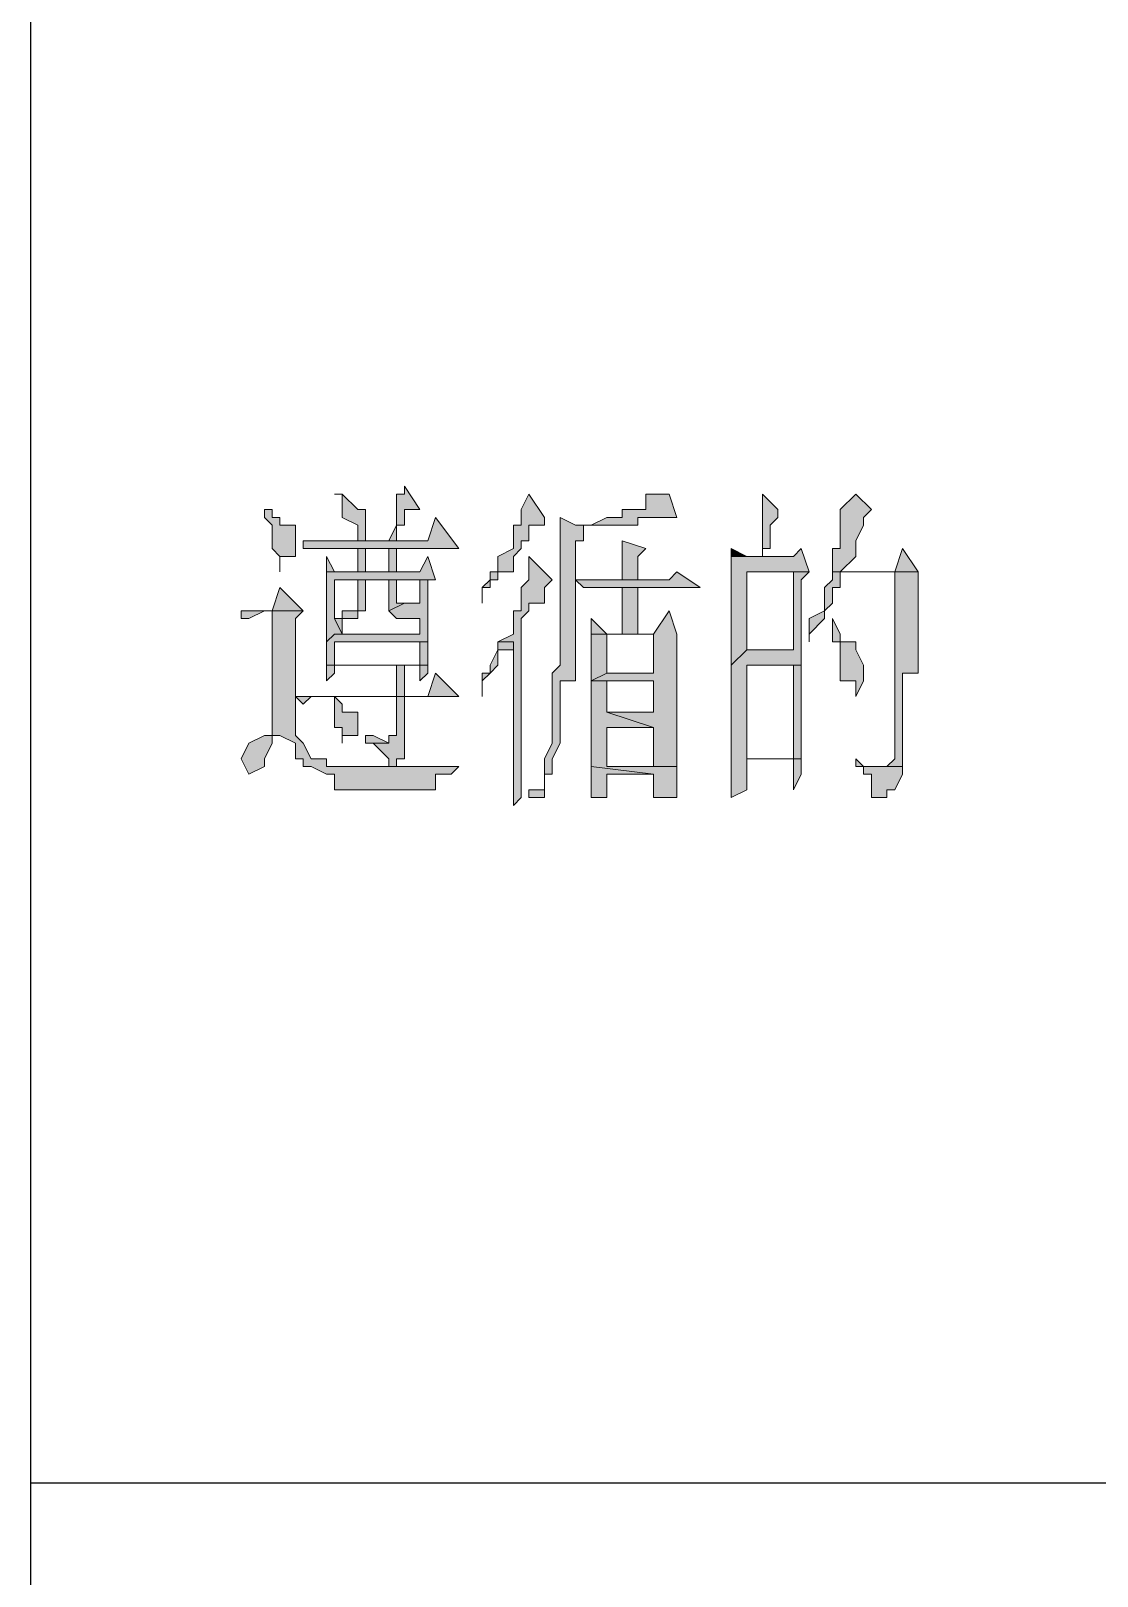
# Model space of a CAD drawing. Header units: millimetres. Extents: x 20 to 821, y 1 to 1134.
# Drawn here: x 557.64 to 582.3, y 986.9 to 1022.63 of the extents above; entities that cross this region are included whole.
import ezdxf

# ---------------------------------------------------------------- set-up
doc = ezdxf.new("R2010")
doc.units = ezdxf.units.MM
doc.layers.add('1', color=7, linetype='Continuous')

msp = doc.modelspace()

# ---------------------------------------------------------------- hatches: boundary and pattern name
h = msp.add_hatch(color=0)
h.dxf.hatch_style = 2
h.paths.add_polyline_path([(564.66, 1011.921732), (564.84, 1011.921732), (564.84, 1011.561732), (564.84, 1011.381732), (565.2, 1011.201732), (565.2, 1010.841732), (565.38, 1010.841732), (565.38, 1011.561732), (565.2, 1011.561732), (564.84, 1011.921732)])
h = msp.add_hatch(color=0)
h.dxf.hatch_style = 2
h.paths.add_polyline_path([(566.28, 1012.101732), (566.28, 1011.921732), (566.1, 1011.921732), (566.1, 1011.201732), (565.92, 1010.841732), (566.1, 1010.841732), (566.1, 1011.201732), (566.28, 1011.201732), (566.28, 1011.381732), (566.28, 1011.561732), (566.64, 1011.561732)])
h = msp.add_hatch(color=0)
h.dxf.hatch_style = 2
h.paths.add_polyline_path([(569.16, 1011.921732), (568.98, 1011.561732), (568.98, 1011.201732), (568.8, 1011.201732), (568.8, 1010.661732), (568.44, 1010.481732), (568.44, 1010.121732), (568.26, 1010.121732), (568.26, 1009.941732), (568.08, 1009.761732), (568.08, 1009.401732), (568.08, 1009.761732), (568.26, 1009.761732), (568.26, 1009.941732), (568.44, 1009.941732), (568.44, 1010.121732), (568.8, 1010.121732), (568.8, 1010.481732), (568.98, 1010.661732), (568.98, 1010.841732), (569.16, 1010.841732), (569.16, 1011.201732), (569.52, 1011.201732), (569.52, 1011.381732)])
h = msp.add_hatch(color=0)
h.dxf.hatch_style = 2
h.paths.add_polyline_path([(572.4, 1011.921732), (571.86, 1011.921732), (571.86, 1011.561732), (571.32, 1011.561732), (571.32, 1011.381732), (570.96, 1011.381732), (570.6, 1011.201732), (570.24, 1011.201732), (570.96, 1011.201732), (571.32, 1011.201732), (571.68, 1011.201732), (571.68, 1011.381732), (572.58, 1011.381732)])
h = msp.add_hatch(color=0)
h.dxf.hatch_style = 2
h.paths.add_polyline_path([(574.56, 1011.921732), (574.56, 1010.481732), (574.2, 1010.481732), (574.56, 1010.481732), (574.56, 1010.661732), (574.74, 1010.661732), (574.74, 1010.841732), (574.74, 1011.201732), (574.92, 1011.381732), (574.92, 1011.561732)])
h = msp.add_hatch(color=0)
h.dxf.hatch_style = 2
h.paths.add_polyline_path([(576.72, 1011.921732), (576.36, 1011.561732), (576.36, 1010.661732), (576.18, 1010.661732), (576.18, 1010.121732), (577.62, 1010.121732), (577.62, 1007.241732), (577.62, 1005.801732), (577.44, 1005.621732), (577.8, 1005.621732), (577.8, 1005.801732), (577.8, 1007.781732), (578.16, 1007.781732), (578.16, 1010.121732), (576.36, 1010.121732), (576.72, 1010.481732), (576.72, 1010.841732), (576.9, 1011.201732), (576.9, 1011.381732), (577.08, 1011.561732)])
h = msp.add_hatch(color=0)
h.dxf.hatch_style = 2
h.paths.add_polyline_path([(563.04, 1011.561732), (563.04, 1011.381732), (563.22, 1011.201732), (563.22, 1010.661732), (563.4, 1010.481732), (563.4, 1010.121732), (563.4, 1010.481732), (563.76, 1010.481732), (563.76, 1010.661732), (563.76, 1011.201732), (563.4, 1011.201732), (563.4, 1011.381732), (563.22, 1011.381732), (563.22, 1011.561732)])
h = msp.add_hatch(color=0)
h.dxf.hatch_style = 2
h.paths.add_polyline_path([(567, 1011.381732), (566.82, 1010.841732), (563.94, 1010.841732), (563.94, 1010.661732), (567.54, 1010.661732)])
h = msp.add_hatch(color=0)
h.dxf.hatch_style = 2
h.paths.add_polyline_path([(569.88, 1011.381732), (569.88, 1007.961732), (569.7, 1007.781732), (569.7, 1007.241732), (569.7, 1007.061732), (569.7, 1006.161732), (569.52, 1005.801732), (569.52, 1005.081732), (569.16, 1005.081732), (569.16, 1004.901732), (569.52, 1004.901732), (569.52, 1005.441732), (569.7, 1005.441732), (569.7, 1005.801732), (569.88, 1006.161732), (569.88, 1007.601732), (570.24, 1007.601732), (570.24, 1010.841732), (570.42, 1010.841732), (570.42, 1011.201732), (570.6, 1011.201732), (570.96, 1011.201732), (570.24, 1011.201732)])
h = msp.add_hatch(color=0)
h.dxf.hatch_style = 2
h.paths.add_polyline_path([(571.32, 1010.841732), (571.32, 1009.941732), (570.24, 1009.941732), (571.68, 1009.941732), (571.68, 1010.481732), (571.86, 1010.661732)])
h = msp.add_hatch(color=0)
h.dxf.hatch_style = 2
h.paths.add_polyline_path([(564.48, 1010.481732), (564.48, 1010.121732), (566.1, 1010.121732), (564.66, 1010.121732)])
h = msp.add_hatch(color=0)
h.dxf.hatch_style = 2
h.paths.add_polyline_path([(566.82, 1010.481732), (566.64, 1010.121732), (564.48, 1010.121732), (564.48, 1009.941732), (564.48, 1008.501732), (564.66, 1008.681732), (564.84, 1008.681732), (564.66, 1009.041732), (564.66, 1009.941732), (565.2, 1009.941732), (567, 1009.941732)])
h = msp.add_hatch(color=0)
h.dxf.hatch_style = 2
h.paths.add_polyline_path([(566.1, 1010.661732), (565.92, 1010.661732), (565.92, 1010.121732), (564.66, 1010.121732), (566.1, 1010.121732)])
h = msp.add_hatch(color=0)
h.dxf.hatch_style = 2
h.paths.add_polyline_path([(565.2, 1010.121732), (565.38, 1010.121732), (565.38, 1010.661732), (565.2, 1010.661732)])
h = msp.add_hatch(color=0)
h.dxf.hatch_style = 2
h.paths.add_polyline_path([(569.16, 1010.481732), (569.16, 1009.941732), (568.98, 1009.761732), (568.98, 1009.221732), (568.8, 1009.221732), (568.8, 1008.681732), (568.44, 1008.501732), (568.8, 1008.501732), (568.8, 1006.161732), (568.8, 1004.721732), (568.98, 1004.901732), (568.98, 1009.041732), (569.16, 1009.221732), (569.16, 1009.401732), (569.52, 1009.401732), (569.52, 1009.761732), (569.7, 1009.941732)])
h = msp.add_hatch(color=0)
h.dxf.hatch_style = 2
h.paths.add_polyline_path([(573.84, 1010.661732), (573.84, 1010.481732), (574.2, 1010.481732)])
h = msp.add_hatch(color=0)
h.dxf.hatch_style = 2
h.paths.add_polyline_path([(575.46, 1010.661732), (575.28, 1010.481732), (573.84, 1010.481732), (573.84, 1010.121732), (573.84, 1007.961732), (574.2, 1008.321732), (574.2, 1010.121732), (575.28, 1010.121732), (575.64, 1010.121732)])
h = msp.add_hatch(color=0)
h.dxf.hatch_style = 2
h.paths.add_polyline_path([(577.8, 1010.661732), (577.62, 1010.121732), (576.36, 1010.121732), (578.16, 1010.121732)])
h = msp.add_hatch(color=0)
h.dxf.hatch_style = 2
h.paths.add_polyline_path([(572.58, 1010.121732), (572.4, 1009.941732), (570.24, 1009.941732), (570.42, 1009.761732), (573.12, 1009.761732)])
h = msp.add_hatch(color=0)
h.dxf.hatch_style = 2
h.paths.add_polyline_path([(575.64, 1010.121732), (575.28, 1010.121732), (575.28, 1008.321732), (574.2, 1008.321732), (573.84, 1007.961732), (573.84, 1004.901732), (574.2, 1005.081732), (574.2, 1005.801732), (575.28, 1005.801732), (575.46, 1005.801732), (574.2, 1005.801732), (574.2, 1007.961732), (575.28, 1007.961732), (575.46, 1007.961732), (575.46, 1008.321732), (575.46, 1009.941732)])
h = msp.add_hatch(color=0)
h.dxf.hatch_style = 2
h.paths.add_polyline_path([(576.18, 1010.121732), (576.18, 1009.941732), (576, 1009.761732), (576, 1009.221732), (575.64, 1009.041732), (575.64, 1008.501732), (575.64, 1008.681732), (576, 1009.041732), (576, 1009.221732), (576.18, 1009.401732), (576.18, 1009.761732), (576.36, 1009.761732), (576.36, 1010.121732), (577.62, 1010.121732)])
h = msp.add_hatch(color=0)
h.dxf.hatch_style = 2
h.paths.add_polyline_path([(563.4, 1009.761732), (563.22, 1009.221732), (562.5, 1009.221732), (562.5, 1009.041732), (562.68, 1009.041732), (563.04, 1009.221732), (563.94, 1009.221732)])
h = msp.add_hatch(color=0)
h.dxf.hatch_style = 2
h.paths.add_polyline_path([(567, 1009.941732), (566.64, 1009.941732), (566.64, 1009.401732), (566.28, 1009.401732), (565.92, 1009.221732), (566.1, 1009.041732), (566.64, 1009.041732), (566.64, 1008.681732), (564.66, 1008.681732), (564.48, 1008.501732), (564.48, 1007.961732), (566.64, 1007.961732), (566.64, 1007.601732), (566.82, 1007.781732), (566.82, 1007.961732), (564.66, 1007.961732), (564.66, 1008.501732), (566.64, 1008.501732), (566.82, 1008.501732), (566.82, 1009.941732)])
h = msp.add_hatch(color=0)
h.dxf.hatch_style = 2
h.paths.add_polyline_path([(565.2, 1009.941732), (565.2, 1009.221732), (564.84, 1009.221732), (564.84, 1009.041732), (564.66, 1009.041732), (564.84, 1008.681732), (564.84, 1009.041732), (565.2, 1009.041732), (565.2, 1009.221732), (565.38, 1009.221732), (565.38, 1009.941732), (565.92, 1009.941732)])
h = msp.add_hatch(color=0)
h.dxf.hatch_style = 2
h.paths.add_polyline_path([(566.1, 1009.941732), (565.2, 1009.941732), (565.92, 1009.941732), (565.92, 1009.221732), (566.28, 1009.401732), (566.1, 1009.401732), (566.1, 1009.761732)])
h = msp.add_hatch(color=0)
h.dxf.hatch_style = 2
h.paths.add_polyline_path([(571.68, 1009.761732), (571.32, 1009.761732), (571.32, 1008.681732), (570.96, 1008.681732), (571.68, 1008.681732)])
h = msp.add_hatch(color=0)
h.dxf.hatch_style = 2
h.paths.add_polyline_path([(563.94, 1009.221732), (563.22, 1009.221732), (563.22, 1006.521732), (563.22, 1006.341732), (563.04, 1006.341732), (563.4, 1006.341732), (563.76, 1006.161732), (563.76, 1005.801732), (563.94, 1005.801732), (563.94, 1005.621732), (564.12, 1005.621732), (564.48, 1005.441732), (564.66, 1005.441732), (564.66, 1005.081732), (565.38, 1005.081732), (567, 1005.081732), (567, 1005.441732), (567.36, 1005.441732), (567.54, 1005.621732), (564.48, 1005.621732), (564.48, 1005.801732), (564.12, 1005.801732), (563.94, 1006.161732), (563.76, 1006.341732), (563.76, 1009.041732)])
h = msp.add_hatch(color=0)
h.dxf.hatch_style = 2
h.paths.add_polyline_path([(572.4, 1009.221732), (572.04, 1008.681732), (570.6, 1008.681732), (572.04, 1008.681732), (572.04, 1007.781732), (570.96, 1007.781732), (570.6, 1007.601732), (572.04, 1007.601732), (572.04, 1006.881732), (570.96, 1006.881732), (572.04, 1006.521732), (572.04, 1005.621732), (570.96, 1005.621732), (572.58, 1005.621732), (572.58, 1005.801732), (572.58, 1008.681732)])
h = msp.add_hatch(color=0)
h.dxf.hatch_style = 2
h.paths.add_polyline_path([(570.6, 1009.041732), (570.6, 1008.681732), (571.68, 1008.681732), (570.96, 1008.681732)])
h = msp.add_hatch(color=0)
h.dxf.hatch_style = 2
h.paths.add_polyline_path([(576.18, 1009.041732), (576.18, 1008.501732), (576.36, 1008.501732), (576.36, 1007.601732), (576.72, 1007.601732), (576.72, 1007.241732), (576.9, 1007.601732), (576.9, 1007.961732), (576.72, 1008.321732), (576.72, 1008.501732), (576.36, 1008.501732), (576.36, 1008.681732)])
h = msp.add_hatch(color=0)
h.dxf.hatch_style = 2
h.paths.add_polyline_path([(570.6, 1008.681732), (570.6, 1007.601732), (570.96, 1007.781732), (570.96, 1008.681732), (572.04, 1008.681732)])
h = msp.add_hatch(color=0)
h.dxf.hatch_style = 2
h.paths.add_polyline_path([(566.82, 1008.501732), (566.64, 1008.501732), (566.64, 1007.961732), (564.66, 1007.961732), (566.82, 1007.961732)])
h = msp.add_hatch(color=0)
h.dxf.hatch_style = 2
h.paths.add_polyline_path([(568.44, 1008.501732), (568.44, 1008.321732), (568.26, 1007.961732), (568.26, 1007.781732), (568.08, 1007.781732), (568.08, 1007.241732), (568.08, 1007.601732), (568.26, 1007.781732), (568.44, 1007.961732), (568.44, 1008.321732), (568.8, 1008.321732), (568.8, 1008.501732)])
h = msp.add_hatch(color=0)
h.dxf.hatch_style = 2
h.paths.add_polyline_path([(564.48, 1007.961732), (564.48, 1007.601732), (564.66, 1007.781732), (564.66, 1007.961732), (566.1, 1007.961732), (566.64, 1007.961732)])
h = msp.add_hatch(color=0)
h.dxf.hatch_style = 2
h.paths.add_polyline_path([(566.1, 1007.241732), (566.28, 1007.241732), (566.28, 1007.961732), (566.1, 1007.961732)])
h = msp.add_hatch(color=0)
h.dxf.hatch_style = 2
h.paths.add_polyline_path([(575.46, 1007.961732), (575.28, 1007.961732), (575.28, 1005.801732), (574.2, 1005.801732), (575.46, 1005.801732)])
h = msp.add_hatch(color=0)
h.dxf.hatch_style = 2
h.paths.add_polyline_path([(567, 1007.781732), (566.82, 1007.241732), (563.76, 1007.241732), (563.94, 1007.061732), (564.12, 1007.241732), (567.54, 1007.241732)])
h = msp.add_hatch(color=0)
h.dxf.hatch_style = 2
h.paths.add_polyline_path([(570.6, 1007.601732), (570.6, 1005.621732), (572.04, 1005.441732), (572.04, 1004.901732), (572.58, 1004.901732), (572.58, 1005.621732), (570.96, 1005.621732), (570.96, 1006.521732), (572.04, 1006.521732), (570.96, 1006.881732), (570.96, 1007.601732), (572.04, 1007.601732)])
h = msp.add_hatch(color=0)
h.dxf.hatch_style = 2
h.paths.add_polyline_path([(564.66, 1007.241732), (564.66, 1006.521732), (564.84, 1006.521732), (564.84, 1006.161732), (564.84, 1006.341732), (565.2, 1006.341732), (565.2, 1006.521732), (565.2, 1006.881732), (564.84, 1006.881732), (564.84, 1007.061732)])
h = msp.add_hatch(color=0)
h.dxf.hatch_style = 2
h.paths.add_polyline_path([(566.28, 1007.241732), (566.1, 1007.241732), (566.1, 1006.521732), (566.1, 1006.341732), (565.92, 1006.341732), (565.92, 1006.161732), (565.38, 1006.161732), (565.56, 1006.161732), (565.92, 1005.801732), (565.92, 1005.621732), (566.1, 1005.621732), (566.1, 1005.801732), (566.28, 1005.801732)])
h = msp.add_hatch(color=0)
h.dxf.hatch_style = 2
h.paths.add_polyline_path([(563.04, 1006.341732), (562.68, 1006.161732), (562.5, 1005.801732), (562.68, 1005.441732), (563.04, 1005.621732), (563.04, 1005.801732), (563.22, 1006.161732), (563.22, 1006.341732), (563.4, 1006.341732)])
h = msp.add_hatch(color=0)
h.dxf.hatch_style = 2
h.paths.add_polyline_path([(565.38, 1006.341732), (565.38, 1006.161732), (565.92, 1006.161732), (565.56, 1006.341732)])
h = msp.add_hatch(color=0)
h.dxf.hatch_style = 2
h.paths.add_polyline_path([(575.46, 1005.801732), (575.28, 1005.801732), (575.28, 1005.081732), (575.46, 1005.441732)])
h = msp.add_hatch(color=0)
h.dxf.hatch_style = 2
h.paths.add_polyline_path([(576.72, 1005.801732), (576.72, 1005.621732), (576.9, 1005.621732), (576.9, 1005.441732), (577.08, 1005.441732), (577.08, 1004.901732), (577.44, 1004.901732), (577.44, 1005.081732), (577.62, 1005.081732), (577.8, 1005.441732), (577.8, 1005.621732), (577.44, 1005.621732), (576.9, 1005.621732)])
h = msp.add_hatch(color=0)
h.dxf.hatch_style = 2
h.paths.add_polyline_path([(567.54, 1005.621732), (565.92, 1005.621732)])
h = msp.add_hatch(color=0)
h.dxf.hatch_style = 2
h.paths.add_polyline_path([(570.6, 1005.621732), (570.6, 1004.901732), (570.96, 1004.901732), (570.96, 1005.441732), (572.04, 1005.441732)])

# ---------------------------------------------------------------- linework, layer by layer
at = {"layer": '1', "color": 0, "lineweight": 25}
for points in [[(557.64, 0.501732), (557.64, 1133.601732)], [(557.64, 989.061732), (821.16, 989.061732)]]:
    msp.add_lwpolyline(points, dxfattribs=at)
at = {"layer": '1', "color": 0, "lineweight": 5}
for points in [[(564.66, 1011.921732), (564.84, 1011.921732), (564.84, 1011.561732), (564.84, 1011.381732), (565.2, 1011.201732), (565.2, 1010.841732), (565.38, 1010.841732), (565.38, 1011.561732), (565.2, 1011.561732), (564.84, 1011.921732), (564.66, 1011.921732)], [(566.28, 1012.101732), (566.28, 1011.921732), (566.1, 1011.921732), (566.1, 1011.201732), (565.92, 1010.841732), (566.1, 1010.841732), (566.1, 1011.201732), (566.28, 1011.201732), (566.28, 1011.381732), (566.28, 1011.561732), (566.64, 1011.561732), (566.28, 1012.101732)], [(569.16, 1011.921732), (568.98, 1011.561732), (568.98, 1011.201732), (568.8, 1011.201732), (568.8, 1010.661732), (568.44, 1010.481732), (568.44, 1010.121732), (568.26, 1010.121732), (568.26, 1009.941732), (568.08, 1009.761732), (568.08, 1009.401732), (568.08, 1009.761732), (568.26, 1009.761732), (568.26, 1009.941732), (568.44, 1009.941732), (568.44, 1010.121732), (568.8, 1010.121732), (568.8, 1010.481732), (568.8, 1010.481732), (568.98, 1010.661732), (568.98, 1010.841732), (569.16, 1010.841732), (569.16, 1011.201732), (569.52, 1011.201732), (569.52, 1011.381732), (569.16, 1011.921732)], [(572.4, 1011.921732), (571.86, 1011.921732), (571.86, 1011.561732), (571.32, 1011.561732), (571.32, 1011.381732), (570.96, 1011.381732), (570.6, 1011.201732), (570.24, 1011.201732), (570.96, 1011.201732), (571.32, 1011.201732), (571.32, 1011.201732), (571.68, 1011.201732), (571.68, 1011.381732), (572.58, 1011.381732), (572.4, 1011.921732)], [(574.56, 1011.921732), (574.56, 1010.481732), (574.2, 1010.481732), (574.56, 1010.481732), (574.56, 1010.661732), (574.74, 1010.661732), (574.74, 1010.841732), (574.74, 1011.201732), (574.92, 1011.381732), (574.92, 1011.561732), (574.56, 1011.921732)], [(576.72, 1011.921732), (576.36, 1011.561732), (576.36, 1010.661732), (576.18, 1010.661732), (576.18, 1010.121732), (577.62, 1010.121732), (577.62, 1007.241732), (577.62, 1007.241732), (577.62, 1005.801732), (577.44, 1005.621732), (577.8, 1005.621732), (577.8, 1005.801732), (577.8, 1007.781732), (578.16, 1007.781732), (578.16, 1010.121732), (576.36, 1010.121732), (576.72, 1010.481732), (576.72, 1010.841732), (576.9, 1011.201732), (576.9, 1011.381732), (577.08, 1011.561732), (576.72, 1011.921732)], [(563.04, 1011.561732), (563.04, 1011.381732), (563.22, 1011.201732), (563.22, 1010.661732), (563.4, 1010.481732), (563.4, 1010.121732), (563.4, 1010.481732), (563.76, 1010.481732), (563.76, 1010.661732), (563.76, 1011.201732), (563.4, 1011.201732), (563.4, 1011.381732), (563.22, 1011.381732), (563.22, 1011.561732), (563.04, 1011.561732)], [(567, 1011.381732), (566.82, 1010.841732), (563.94, 1010.841732), (563.94, 1010.661732), (567.54, 1010.661732), (567, 1011.381732)], [(569.88, 1011.381732), (569.88, 1007.961732), (569.7, 1007.781732), (569.7, 1007.241732), (569.7, 1007.061732), (569.7, 1006.161732), (569.52, 1005.801732), (569.52, 1005.081732), (569.16, 1005.081732), (569.16, 1004.901732), (569.52, 1004.901732), (569.52, 1005.441732), (569.7, 1005.441732), (569.7, 1005.801732), (569.88, 1006.161732), (569.88, 1007.601732), (570.24, 1007.601732), (570.24, 1010.841732), (570.42, 1010.841732), (570.42, 1011.201732), (570.6, 1011.201732), (570.96, 1011.201732), (570.24, 1011.201732), (569.88, 1011.381732)], [(571.32, 1010.841732), (571.32, 1009.941732), (570.24, 1009.941732), (571.68, 1009.941732), (571.68, 1010.481732), (571.86, 1010.661732), (571.32, 1010.841732)], [(564.48, 1010.481732), (564.48, 1010.121732), (566.1, 1010.121732), (564.66, 1010.121732), (564.48, 1010.481732)], [(566.82, 1010.481732), (566.64, 1010.121732), (564.48, 1010.121732), (564.48, 1009.941732), (564.48, 1008.501732), (564.66, 1008.681732), (564.84, 1008.681732), (564.66, 1009.041732), (564.66, 1009.941732), (565.2, 1009.941732), (567, 1009.941732), (566.82, 1010.481732)], [(566.1, 1010.661732), (565.92, 1010.661732), (565.92, 1010.121732), (564.66, 1010.121732), (566.1, 1010.121732), (566.1, 1010.661732)], [(565.2, 1010.121732), (565.38, 1010.121732), (565.38, 1010.661732), (565.2, 1010.661732), (565.2, 1010.121732)], [(569.16, 1010.481732), (569.16, 1009.941732), (568.98, 1009.761732), (568.98, 1009.221732), (568.8, 1009.221732), (568.8, 1008.681732), (568.44, 1008.501732), (568.8, 1008.501732), (568.8, 1006.161732), (568.8, 1004.721732), (568.98, 1004.901732), (568.98, 1009.041732), (569.16, 1009.221732), (569.16, 1009.401732), (569.52, 1009.401732), (569.52, 1009.761732), (569.7, 1009.941732), (569.16, 1010.481732)], [(573.84, 1010.661732), (573.84, 1010.481732), (574.2, 1010.481732), (573.84, 1010.661732)], [(575.46, 1010.661732), (575.28, 1010.481732), (573.84, 1010.481732), (573.84, 1010.121732), (573.84, 1007.961732), (574.2, 1008.321732), (574.2, 1010.121732), (575.28, 1010.121732), (575.64, 1010.121732), (575.46, 1010.661732)], [(577.8, 1010.661732), (577.62, 1010.121732), (576.36, 1010.121732), (578.16, 1010.121732), (577.8, 1010.661732)], [(572.58, 1010.121732), (572.4, 1009.941732), (570.24, 1009.941732), (570.42, 1009.761732), (573.12, 1009.761732), (572.58, 1010.121732)], [(575.64, 1010.121732), (575.28, 1010.121732), (575.28, 1008.321732), (574.2, 1008.321732), (573.84, 1007.961732), (573.84, 1004.901732), (574.2, 1005.081732), (574.2, 1005.801732), (575.28, 1005.801732), (575.46, 1005.801732), (574.2, 1005.801732), (574.2, 1007.961732), (575.28, 1007.961732), (575.46, 1007.961732), (575.46, 1008.321732), (575.46, 1009.941732), (575.64, 1010.121732)], [(576.18, 1010.121732), (576.18, 1009.941732), (576, 1009.761732), (576, 1009.221732), (575.64, 1009.041732), (575.64, 1008.501732), (575.64, 1008.681732), (576, 1009.041732), (576, 1009.221732), (576.18, 1009.401732), (576.18, 1009.761732), (576.36, 1009.761732), (576.36, 1010.121732), (577.62, 1010.121732), (576.18, 1010.121732)], [(563.4, 1009.761732), (563.22, 1009.221732), (562.5, 1009.221732), (562.5, 1009.041732), (562.68, 1009.041732), (563.04, 1009.221732), (563.94, 1009.221732), (563.4, 1009.761732)], [(567, 1009.941732), (566.64, 1009.941732), (566.64, 1009.401732), (566.28, 1009.401732), (565.92, 1009.221732), (566.1, 1009.041732), (566.64, 1009.041732), (566.64, 1008.681732), (564.66, 1008.681732), (564.48, 1008.501732), (564.48, 1007.961732), (566.64, 1007.961732), (566.64, 1007.601732), (566.82, 1007.781732), (566.82, 1007.961732), (564.66, 1007.961732), (564.66, 1008.501732), (566.64, 1008.501732), (566.82, 1008.501732), (566.82, 1009.941732), (567, 1009.941732)], [(565.2, 1009.941732), (565.2, 1009.221732), (564.84, 1009.221732), (564.84, 1009.041732), (564.66, 1009.041732), (564.84, 1008.681732), (564.84, 1009.041732), (565.2, 1009.041732), (565.2, 1009.221732), (565.38, 1009.221732), (565.38, 1009.941732), (565.92, 1009.941732), (565.2, 1009.941732)], [(566.1, 1009.941732), (565.2, 1009.941732), (565.92, 1009.941732), (565.92, 1009.221732), (566.28, 1009.401732), (566.1, 1009.401732), (566.1, 1009.761732), (566.1, 1009.941732)], [(571.68, 1009.761732), (571.32, 1009.761732), (571.32, 1008.681732), (570.96, 1008.681732), (571.68, 1008.681732), (571.68, 1009.761732)], [(563.94, 1009.221732), (563.22, 1009.221732), (563.22, 1006.521732), (563.22, 1006.341732), (563.04, 1006.341732), (563.4, 1006.341732), (563.76, 1006.161732), (563.76, 1005.801732), (563.94, 1005.801732), (563.94, 1005.621732), (564.12, 1005.621732), (564.48, 1005.441732), (564.66, 1005.441732), (564.66, 1005.081732), (565.38, 1005.081732), (565.38, 1005.081732), (567, 1005.081732), (567, 1005.441732), (567.36, 1005.441732), (567.54, 1005.621732), (564.48, 1005.621732), (564.48, 1005.801732), (564.12, 1005.801732), (563.94, 1006.161732), (563.76, 1006.341732), (563.76, 1009.041732), (563.94, 1009.221732)], [(572.4, 1009.221732), (572.04, 1008.681732), (570.6, 1008.681732), (572.04, 1008.681732), (572.04, 1007.781732), (570.96, 1007.781732), (570.6, 1007.601732), (572.04, 1007.601732), (572.04, 1006.881732), (570.96, 1006.881732), (572.04, 1006.521732), (572.04, 1005.621732), (570.96, 1005.621732), (572.58, 1005.621732), (572.58, 1005.801732), (572.58, 1008.681732), (572.4, 1009.221732)], [(570.6, 1009.041732), (570.6, 1008.681732), (571.68, 1008.681732), (570.96, 1008.681732), (570.6, 1009.041732)], [(576.18, 1009.041732), (576.18, 1008.501732), (576.36, 1008.501732), (576.36, 1007.601732), (576.72, 1007.601732), (576.72, 1007.241732), (576.9, 1007.601732), (576.9, 1007.961732), (576.72, 1008.321732), (576.72, 1008.501732), (576.36, 1008.501732), (576.36, 1008.681732), (576.36, 1008.681732), (576.18, 1009.041732)], [(570.6, 1008.681732), (570.6, 1007.601732), (570.96, 1007.781732), (570.96, 1008.681732), (572.04, 1008.681732), (570.6, 1008.681732)], [(566.82, 1008.501732), (566.64, 1008.501732), (566.64, 1007.961732), (564.66, 1007.961732), (566.82, 1007.961732), (566.82, 1008.501732)], [(568.44, 1008.501732), (568.44, 1008.321732), (568.26, 1007.961732), (568.26, 1007.781732), (568.08, 1007.781732), (568.08, 1007.241732), (568.08, 1007.601732), (568.26, 1007.781732), (568.44, 1007.961732), (568.44, 1008.321732), (568.8, 1008.321732), (568.8, 1008.501732), (568.44, 1008.501732)], [(564.48, 1007.961732), (564.48, 1007.601732), (564.66, 1007.781732), (564.66, 1007.961732), (566.1, 1007.961732), (566.64, 1007.961732), (564.48, 1007.961732)], [(566.1, 1007.241732), (566.28, 1007.241732), (566.28, 1007.961732), (566.1, 1007.961732), (566.1, 1007.241732)], [(575.46, 1007.961732), (575.28, 1007.961732), (575.28, 1005.801732), (574.2, 1005.801732), (575.46, 1005.801732), (575.46, 1007.961732)], [(567, 1007.781732), (566.82, 1007.241732), (563.76, 1007.241732), (563.94, 1007.061732), (564.12, 1007.241732), (567.54, 1007.241732), (567, 1007.781732)], [(570.6, 1007.601732), (570.6, 1005.621732), (572.04, 1005.441732), (572.04, 1004.901732), (572.58, 1004.901732), (572.58, 1005.621732), (570.96, 1005.621732), (570.96, 1006.521732), (572.04, 1006.521732), (570.96, 1006.881732), (570.96, 1007.601732), (572.04, 1007.601732), (570.6, 1007.601732)], [(564.66, 1007.241732), (564.66, 1006.521732), (564.84, 1006.521732), (564.84, 1006.161732), (564.84, 1006.341732), (565.2, 1006.341732), (565.2, 1006.521732), (565.2, 1006.881732), (564.84, 1006.881732), (564.84, 1007.061732), (564.66, 1007.241732)], [(566.28, 1007.241732), (566.1, 1007.241732), (566.1, 1006.521732), (566.1, 1006.341732), (565.92, 1006.341732), (565.92, 1006.161732), (565.38, 1006.161732), (565.56, 1006.161732), (565.92, 1005.801732), (565.92, 1005.621732), (566.1, 1005.621732), (566.1, 1005.801732), (566.28, 1005.801732), (566.28, 1007.241732)], [(563.04, 1006.341732), (562.68, 1006.161732), (562.5, 1005.801732), (562.68, 1005.441732), (563.04, 1005.621732), (563.04, 1005.801732), (563.22, 1006.161732), (563.22, 1006.341732), (563.4, 1006.341732), (563.04, 1006.341732)], [(565.38, 1006.341732), (565.38, 1006.161732), (565.92, 1006.161732), (565.56, 1006.341732), (565.38, 1006.341732)], [(575.46, 1005.801732), (575.28, 1005.801732), (575.28, 1005.081732), (575.46, 1005.441732), (575.46, 1005.801732)], [(576.72, 1005.801732), (576.72, 1005.621732), (576.9, 1005.621732), (576.9, 1005.441732), (577.08, 1005.441732), (577.08, 1004.901732), (577.44, 1004.901732), (577.44, 1005.081732), (577.62, 1005.081732), (577.8, 1005.441732), (577.8, 1005.621732), (577.44, 1005.621732), (576.9, 1005.621732), (576.72, 1005.801732)], [(567.54, 1005.621732), (565.92, 1005.621732), (567.54, 1005.621732)], [(570.6, 1005.621732), (570.6, 1004.901732), (570.96, 1004.901732), (570.96, 1005.441732), (572.04, 1005.441732), (570.6, 1005.621732)]]:
    msp.add_lwpolyline(points, dxfattribs=at)

doc.saveas('drawing.dxf')
